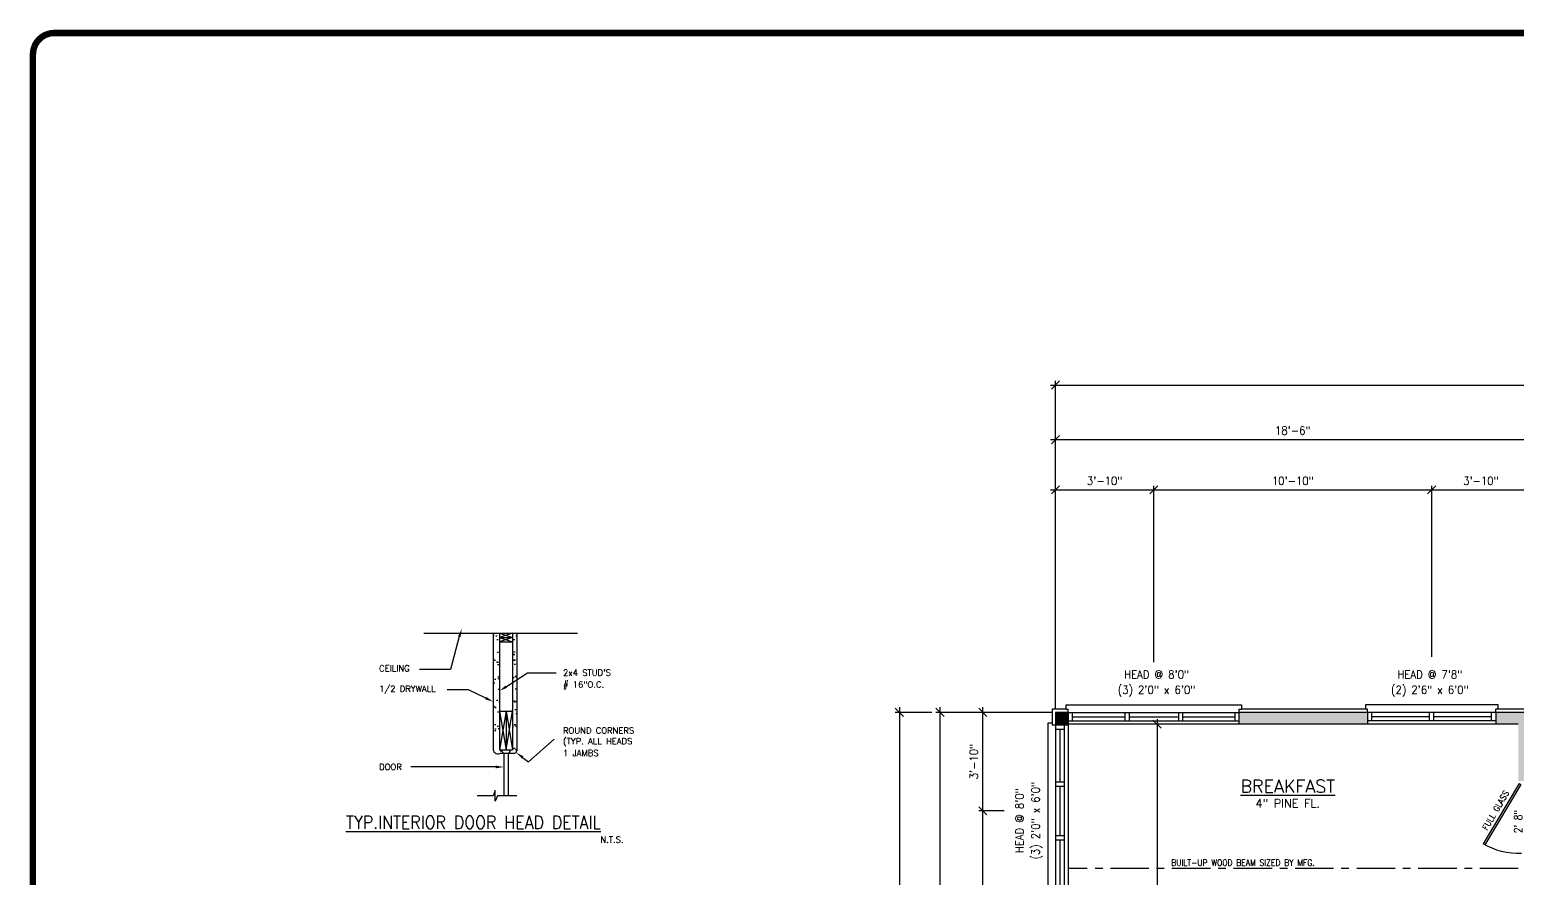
# Model space of a CAD drawing. Header units: inches. Extents: x -2 to 1640, y -2 to 1106.
# Drawn here: x -2 to 694, y 710 to 1106 of the extents above; entities that cross this region are included whole.
import ezdxf
from ezdxf.enums import TextEntityAlignment as Align

# ---------------------------------------------------------------- set-up
doc = ezdxf.new("R2010")
doc.units = ezdxf.units.IN
doc.header["$LTSCALE"] = 14.4
doc.header["$MEASUREMENT"] = 0
doc.linetypes.add('CENTER', pattern=[2, 1.25, -0.25, 0.25, -0.25])
for name, color, linetype in [('A-ANNO-DIMS', 1, 'Continuous'), ('A-ANNO-TEXT', 7, 'Continuous'), ('A-ANNO-TTLB', 6, 'Continuous'), ('A-DETAIL', 111, 'Continuous'), ('A-DETL-PATT', 9, 'Continuous'), ('A-DOOR', 6, 'Continuous'), ('A-GLAZ', 5, 'Continuous'), ('A-WALL', 4, 'Continuous'), ('A-WALL-PATT', 9, 'Continuous'), ('ALL-ELSE', 31, 'Continuous')]:
    doc.layers.add(name, color=color, linetype=linetype)
doc.styles.add('RS', font='romans.shx', dxfattribs={"width": 0.9})
doc.dimstyles.new('RS', dxfattribs={"dimtxt": 0.18, "dimasz": 0.18, "dimexe": 0.18, "dimexo": 0.0625, "dimgap": 0.09, "dimtad": 0, "dimtih": 1, "dimtoh": 1, "dimdec": 4, "dimzin": 0, "dimdsep": 46, "dimtxsty": 'RS', "dimcen": 0.09, "dimclrt": 7, "dimadec": 0, "dimazin": 0, "dimtfac": 1, "dimtdec": 4, "dimtofl": 0, "dimtmove": 0, "dimatfit": 3, "dimfxl": 0, "dimtolj": 1, "dimtzin": 0, "dimarcsym": 0})

# ---------------------------------------------------------------- blocks, each defined once
blk = doc.blocks.new('C009')
for p, q in [((0, 0), (30.2, 19.6)), ((0.54, -0.84), (30.73, 18.75)), ((0, 0), (0.54, -0.84))]:
    blk.add_line(p, q)
blk.add_arc((0, 0), 36, 0, 32.98124)
blk = doc.blocks.new('_Oblique')
at = {"color": 0, "linetype": 'ByBlock', "lineweight": -2}
blk.add_line((-0.5, -0.5), (0.5, 0.5), dxfattribs=at)
blk = doc.blocks.new('*D33')
at = {"layer": 'A-ANNO-DIMS', "color": 0}
for p, q in [((475.87, 940.47), (1350.67, 940.47)), ((478.27, 789.39), (478.27, 942.39)), ((1348.27, 685.39), (1348.27, 942.39))]:
    blk.add_line(p, q, dxfattribs=at)
at = {"layer": 'Defpoints', "color": 0}
for p in [(1348.27, 940.47), (478.27, 787.47), (1348.27, 683.47)]:
    blk.add_point(p, dxfattribs=at)
at = {"layer": 'A-ANNO-DIMS', "color": 0, "xscale": 3.84, "yscale": 3.84, "zscale": 3.84, "rotation": 180}
blk.add_blockref('_Oblique', (478.27, 940.47), dxfattribs=at)
at = {"layer": 'A-ANNO-DIMS', "color": 0, "xscale": 3.84, "yscale": 3.84, "zscale": 3.84}
blk.add_blockref('_Oblique', (1348.27, 940.47), dxfattribs=at)
at = {"layer": 'A-ANNO-DIMS', "color": 7, "insert": (913.27, 944.68), "char_height": 3.84, "attachment_point": 5, "style": 'RS'}
blk.add_mtext('\\A1;72\'-6"', dxfattribs=at)
blk = doc.blocks.new('*D34')
at = {"layer": 'A-ANNO-DIMS', "color": 0}
for p, q in [((475.87, 914.97), (702.67, 914.97)), ((478.27, 915.39), (478.27, 916.89)), ((700.27, 858.39), (700.27, 916.89))]:
    blk.add_line(p, q, dxfattribs=at)
at = {"layer": 'Defpoints', "color": 0}
for p in [(478.27, 913.47), (700.27, 914.97), (700.27, 856.47)]:
    blk.add_point(p, dxfattribs=at)
at = {"layer": 'A-ANNO-DIMS', "color": 0, "xscale": 3.84, "yscale": 3.84, "zscale": 3.84, "rotation": 180}
blk.add_blockref('_Oblique', (478.27, 914.97), dxfattribs=at)
at = {"layer": 'A-ANNO-DIMS', "color": 0, "xscale": 3.84, "yscale": 3.84, "zscale": 3.84}
blk.add_blockref('_Oblique', (700.27, 914.97), dxfattribs=at)
at = {"layer": 'A-ANNO-DIMS', "color": 7, "insert": (589.27, 919.18), "char_height": 3.84, "attachment_point": 5, "style": 'RS'}
blk.add_mtext('\\A1;18\'-6"', dxfattribs=at)
blk = doc.blocks.new('*D38')
at = {"layer": 'A-ANNO-DIMS', "color": 0}
for p, q in [((475.87, 891.47), (526.67, 891.47)), ((478.27, 890.89), (478.27, 893.39)), ((524.27, 810.89), (524.27, 893.39))]:
    blk.add_line(p, q, dxfattribs=at)
at = {"layer": 'Defpoints', "color": 0}
for p in [(524.27, 891.47), (478.27, 888.97), (524.27, 808.97)]:
    blk.add_point(p, dxfattribs=at)
at = {"layer": 'A-ANNO-DIMS', "color": 0, "xscale": 3.84, "yscale": 3.84, "zscale": 3.84, "rotation": 180}
blk.add_blockref('_Oblique', (478.27, 891.47), dxfattribs=at)
at = {"layer": 'A-ANNO-DIMS', "color": 0, "xscale": 3.84, "yscale": 3.84, "zscale": 3.84}
blk.add_blockref('_Oblique', (524.27, 891.47), dxfattribs=at)
at = {"layer": 'A-ANNO-DIMS', "color": 7, "insert": (501.27, 895.68), "char_height": 3.84, "attachment_point": 5, "style": 'RS'}
blk.add_mtext('\\A1;3\'-10"', dxfattribs=at)
blk = doc.blocks.new('*D39')
at = {"layer": 'A-ANNO-DIMS', "color": 0}
for p, q in [((521.87, 891.47), (656.67, 891.47)), ((524.27, 810.89), (524.27, 893.39)), ((654.27, 813.39), (654.27, 893.39))]:
    blk.add_line(p, q, dxfattribs=at)
at = {"layer": 'Defpoints', "color": 0}
for p in [(654.27, 891.47), (524.27, 808.97), (654.27, 811.47)]:
    blk.add_point(p, dxfattribs=at)
at = {"layer": 'A-ANNO-DIMS', "color": 0, "xscale": 3.84, "yscale": 3.84, "zscale": 3.84, "rotation": 180}
blk.add_blockref('_Oblique', (524.27, 891.47), dxfattribs=at)
at = {"layer": 'A-ANNO-DIMS', "color": 0, "xscale": 3.84, "yscale": 3.84, "zscale": 3.84}
blk.add_blockref('_Oblique', (654.27, 891.47), dxfattribs=at)
at = {"layer": 'A-ANNO-DIMS', "color": 7, "insert": (589.27, 895.68), "char_height": 3.84, "attachment_point": 5, "style": 'RS'}
blk.add_mtext('\\A1;10\'-10"', dxfattribs=at)
blk = doc.blocks.new('*D40')
at = {"layer": 'A-ANNO-DIMS', "color": 0}
for p, q in [((651.87, 891.47), (702.67, 891.47)), ((654.27, 813.39), (654.27, 893.39))]:
    blk.add_line(p, q, dxfattribs=at)
at = {"layer": 'Defpoints', "color": 0}
for p in [(700.27, 891.47), (700.27, 891.47), (654.27, 811.47)]:
    blk.add_point(p, dxfattribs=at)
at = {"layer": 'A-ANNO-DIMS', "color": 0, "xscale": 3.84, "yscale": 3.84, "zscale": 3.84, "rotation": 180}
blk.add_blockref('_Oblique', (654.27, 891.47), dxfattribs=at)
at = {"layer": 'A-ANNO-DIMS', "color": 0, "xscale": 3.84, "yscale": 3.84, "zscale": 3.84}
blk.add_blockref('_Oblique', (700.27, 891.47), dxfattribs=at)
at = {"layer": 'A-ANNO-DIMS', "color": 7, "insert": (677.27, 895.68), "char_height": 3.84, "attachment_point": 5, "style": 'RS'}
blk.add_mtext('\\A1;3\'-10"', dxfattribs=at)
blk = doc.blocks.new('*D48')
at = {"layer": 'A-ANNO-DIMS', "color": 0}
for p, q in [((476.35, 787.47), (422.35, 787.47)), ((424.27, 389.07), (424.27, 789.87)), ((476.35, 391.47), (422.35, 391.47))]:
    blk.add_line(p, q, dxfattribs=at)
at = {"layer": 'Defpoints', "color": 0}
for p in [(424.27, 787.47), (478.27, 787.47), (478.27, 391.47)]:
    blk.add_point(p, dxfattribs=at)
at = {"layer": 'A-ANNO-DIMS', "color": 0, "xscale": 3.84, "yscale": 3.84, "zscale": 3.84}
for p, rotation in [((424.27, 787.47), 90), ((424.27, 391.47), 270)]:
    blk.add_blockref('_Oblique', p, dxfattribs=dict(at, rotation=rotation))
at = {"layer": 'A-ANNO-DIMS', "color": 7, "insert": (420.06, 589.47), "char_height": 3.84, "attachment_point": 5, "rotation": 90, "style": 'RS'}
blk.add_mtext('\\A1;33\'-0"', dxfattribs=at)
blk = doc.blocks.new('*D49')
at = {"layer": 'A-ANNO-DIMS', "color": 0}
for p, q in [((420.43, 787.47), (403.35, 787.47)), ((405.27, 789.87), (405.27, 329.07)), ((420.43, 331.47), (403.35, 331.47))]:
    blk.add_line(p, q, dxfattribs=at)
at = {"layer": 'Defpoints', "color": 0}
for p in [(422.35, 787.47), (405.27, 331.47), (422.35, 331.47)]:
    blk.add_point(p, dxfattribs=at)
at = {"layer": 'A-ANNO-DIMS', "color": 0, "xscale": 3.84, "yscale": 3.84, "zscale": 3.84}
for p, rotation in [((405.27, 787.47), 90), ((405.27, 331.47), 270)]:
    blk.add_blockref('_Oblique', p, dxfattribs=dict(at, rotation=rotation))
at = {"layer": 'A-ANNO-DIMS', "color": 7, "insert": (401.06, 559.47), "char_height": 3.84, "attachment_point": 5, "rotation": 90, "style": 'RS'}
blk.add_mtext('\\A1;38\'-0"', dxfattribs=at)
blk = doc.blocks.new('*D53')
at = {"layer": 'A-ANNO-DIMS', "color": 0}
for p, q in [((454.35, 741.47), (442.35, 741.47)), ((444.27, 607.07), (444.27, 743.87)), ((453.85, 609.47), (442.35, 609.47))]:
    blk.add_line(p, q, dxfattribs=at)
at = {"layer": 'Defpoints', "color": 0}
for p in [(444.27, 741.47), (456.27, 741.47), (455.77, 609.47)]:
    blk.add_point(p, dxfattribs=at)
at = {"layer": 'A-ANNO-DIMS', "color": 0, "xscale": 3.84, "yscale": 3.84, "zscale": 3.84}
for p, rotation in [((444.27, 741.47), 90), ((444.27, 609.47), 270)]:
    blk.add_blockref('_Oblique', p, dxfattribs=dict(at, rotation=rotation))
at = {"layer": 'A-ANNO-DIMS', "color": 7, "insert": (440.06, 675.47), "char_height": 3.84, "attachment_point": 5, "rotation": 90, "style": 'RS'}
blk.add_mtext('\\A1;11\'-0"', dxfattribs=at)
blk = doc.blocks.new('*D54')
at = {"layer": 'A-ANNO-DIMS', "color": 0}
for p, q in [((444.27, 739.07), (444.27, 789.87)), ((454.35, 741.47), (442.35, 741.47))]:
    blk.add_line(p, q, dxfattribs=at)
at = {"layer": 'Defpoints', "color": 0}
for p in [(444.27, 787.47), (444.27, 787.47), (456.27, 741.47)]:
    blk.add_point(p, dxfattribs=at)
at = {"layer": 'A-ANNO-DIMS', "color": 0, "xscale": 3.84, "yscale": 3.84, "zscale": 3.84}
for p, rotation in [((444.27, 787.47), 90), ((444.27, 741.47), 270)]:
    blk.add_blockref('_Oblique', p, dxfattribs=dict(at, rotation=rotation))
at = {"layer": 'A-ANNO-DIMS', "color": 7, "insert": (440.06, 764.47), "char_height": 3.84, "attachment_point": 5, "rotation": 90, "style": 'RS'}
blk.add_mtext('\\A1;3\'-10"', dxfattribs=at)
blk = doc.blocks.new('*D60')
at = {"layer": 'A-ANNO-DIMS', "color": 0}
for p, q in [((562.35, 781.97), (523.85, 781.97)), ((525.77, 784.37), (525.77, 492.57)), ((524.35, 494.97), (523.85, 494.97))]:
    blk.add_line(p, q, dxfattribs=at)
at = {"layer": 'Defpoints', "color": 0}
for p in [(564.27, 781.97), (525.77, 494.97), (526.27, 494.97)]:
    blk.add_point(p, dxfattribs=at)
at = {"layer": 'A-ANNO-DIMS', "color": 0, "xscale": 3.84, "yscale": 3.84, "zscale": 3.84}
for p, rotation in [((525.77, 781.97), 90), ((525.77, 494.97), 270)]:
    blk.add_blockref('_Oblique', p, dxfattribs=dict(at, rotation=rotation))
at = {"layer": 'A-ANNO-DIMS', "color": 7, "insert": (520.71, 638.47), "char_height": 3.84, "attachment_point": 5, "rotation": 90, "style": 'RS'}
blk.add_mtext('\\A1;\\A1;23\'-11{\\H0.7x;\\S1/2;}"', dxfattribs=at)

msp = doc.modelspace()

# ---------------------------------------------------------------- hatches: boundary and pattern name
at = {"layer": 'A-DETL-PATT'}
h = msp.add_hatch(dxfattribs=at)
h.set_pattern_fill('AR-SAND', color=256, scale=3, style=0)
h.set_pattern_definition([(37.5, (-97.734, -30.5305), (-0.18898, 5.780471), [0, -4.56, 0, -5.1, 0, -4.875]), (7.5, (-97.734, -30.5305), (5.30933, 8.46644), [0, -2.46, 0, -4.11, 0, -1.575]), (327.5, (-101.424, -30.5305), (9.342426, 0.016977), [0, -1.5, 0, -5.4, 0, -7.05]), (317.5, (-101.424, -30.5305), (9.01838, 2.63303), [0, -0.75, 0, -3.54, 0, -4.05])])
h.paths.add_polyline_path([(218.26592, 824.46951), (215.26592, 824.46951), (215.26592, 769.96951, 0.535183758), (218.76592, 768.46951), (220.26592, 768.46951, -0.414213562), (219.26592, 769.96951), (218.26592, 769.96951)])
h.paths.add_polyline_path([(226.26592, 824.46951), (224.26592, 824.46951), (224.26592, 801.39258), (226.26592, 802.70028)])
h.paths.add_polyline_path([(226.26592, 802.70028), (224.26592, 801.39258), (224.26592, 769.96951), (223.26592, 769.96951, -0.414213562), (222.26592, 768.46951), (225.26592, 768.46951, 0.414213562), (226.26592, 769.46951)])
at = {"layer": 'A-WALL-PATT'}
for points in [[(484.26592, 787.46951), (478.26592, 787.46951), (478.26592, 781.46951), (484.26592, 781.46951)], [(624.26592, 787.46951), (564.26592, 787.46951), (564.26592, 781.96951), (624.26592, 781.96951)], [(700.26592, 787.46951), (684.26592, 787.46951), (684.26592, 781.96951), (694.76592, 781.96951), (694.76592, 755.46951), (700.26592, 755.46951)]]:
    msp.add_hatch(color=256, dxfattribs=at).paths.add_polyline_path(points)

# ---------------------------------------------------------------- linework, layer by layer
at = {"layer": 'A-ANNO-TEXT'}
for p, q in [((199.41997, 822.86719), (195.26592, 807.54288)), ((195.26592, 807.54288), (180.76592, 807.54288)), ((221.47988, 799.57095), (231.26592, 805.96951)), ((231.26592, 805.96951), (244.76592, 805.96951)), ((203.76592, 797.96951), (193.76592, 797.96951)), ((211.80172, 794.1263), (203.76592, 797.96951)), ((243.76592, 774.96951), (231.81068, 764.34263)), ((229.03454, 766.44449), (231.81068, 764.34263)), ((216.42592, 761.96951), (176.76592, 761.96951))]:
    msp.add_line(p, q, dxfattribs=at)
for points in [[(198.80735, 823.0524), (200.03258, 822.68198), (200.53122, 826.54288)], [(212.07785, 794.70366), (211.52559, 793.54893), (215.26592, 792.46951)], [(221.83012, 799.03528), (221.12964, 800.10661), (218.26592, 797.46951)], [(228.64822, 765.93423), (229.42086, 766.95474), (225.97303, 768.7624)], [(216.42592, 762.60951), (216.42592, 761.32951), (220.26592, 761.96951)]]:
    msp.add_solid(points, dxfattribs=at)
at = {"layer": 'A-ANNO-TTLB', "const_width": 3}
msp.add_lwpolyline([(1510, 1095), (1510, 10, -0.414213562), (1500, 0), (10, 0, -0.414213562), (0, 10), (0, 1095, -0.414213562), (10, 1105), (1500, 1105, -0.414213562)], format="xyb", close=True, dxfattribs=at)
at = {"layer": 'A-DETAIL'}
for p, q in [((182.76592, 824.46951), (254.76592, 824.46951)), ((215.26592, 824.46951), (215.26592, 769.96951)), ((218.26592, 824.46951), (218.26592, 769.96951)), ((218.26592, 824.46951), (224.26592, 822.46951)), ((224.26592, 824.46951), (218.26592, 822.46951)), ((218.26592, 822.46951), (224.26592, 820.46951)), ((224.26592, 822.46951), (218.26592, 820.46951)), ((218.26592, 822.46951), (224.26592, 822.46951)), ((224.26592, 824.46951), (224.26592, 769.96951)), ((226.26592, 824.46951), (226.26592, 769.46951)), ((218.26592, 820.46951), (224.26592, 820.46951)), ((218.26592, 787.96951), (224.26592, 787.96951)), ((218.26592, 787.96951), (221.26592, 769.96951)), ((221.26592, 787.96951), (218.26592, 769.96951)), ((221.26592, 787.96951), (221.26592, 769.96951)), ((221.26592, 787.96951), (224.26592, 769.96951)), ((221.26592, 769.96951), (224.26592, 787.96951)), ((218.26592, 769.96951), (224.26592, 769.96951)), ((218.76592, 768.46951), (225.26592, 768.46951)), ((220.26592, 768.46951), (220.26592, 748.46971)), ((222.26592, 768.46951), (222.26592, 748.46972))]:
    msp.add_line(p, q, dxfattribs=at)
msp.add_lwpolyline([(226.26592, 748.46973), (217.28621, 748.4697), (216.26666, 745.92), (216.26616, 751.01902), (215.24661, 748.46951), (207.76592, 748.46951)], dxfattribs=at)
for centre, radius, start, end in [((217.51592, 770.38617), 2.28826, 190.49147701, 303.11134196), ((220.51592, 769.71951), 1.27475, 168.69006753, 258.69006753), ((222.01592, 769.71951), 1.27475, 281.30993247, 11.30993247), ((225.26592, 769.46951), 1, 270, 0)]:
    msp.add_arc(centre, radius, start, end, dxfattribs=at)
at = {"layer": 'A-GLAZ'}
for p, q in [((483.26592, 790.96951), (565.26592, 790.96951)), ((483.26592, 788.96951), (483.26592, 790.96951)), ((483.26592, 788.96951), (484.26592, 788.96951)), ((484.26592, 787.46951), (484.26592, 788.96951)), ((484.26592, 787.46951), (564.26592, 787.46951)), ((486.26592, 783.46951), (486.26592, 787.46951)), ((510.76592, 787.46951), (510.76592, 783.46951)), ((512.76592, 787.46951), (512.76592, 783.46951)), ((535.76592, 787.46951), (535.76592, 783.46951)), ((537.76592, 787.46951), (537.76592, 783.46951)), ((562.26592, 783.46951), (562.26592, 787.46951)), ((564.26592, 788.96951), (565.26592, 788.96951)), ((564.26592, 787.46951), (564.26592, 788.96951)), ((565.26592, 790.96951), (565.26592, 788.96951)), ((685.26592, 790.96951), (623.26592, 790.96951)), ((623.26592, 790.96951), (623.26592, 788.96951)), ((624.26592, 788.96951), (623.26592, 788.96951)), ((624.26592, 787.46951), (624.26592, 788.96951)), ((684.26592, 787.46951), (624.26592, 787.46951)), ((626.26592, 783.46951), (626.26592, 787.46951)), ((653.26592, 783.46951), (653.26592, 787.46951)), ((655.26592, 783.46951), (655.26592, 787.46951)), ((682.26592, 783.46951), (682.26592, 787.46951)), ((684.26592, 787.46951), (684.26592, 788.96951)), ((685.26592, 788.96951), (684.26592, 788.96951)), ((685.26592, 788.96951), (685.26592, 790.96951)), ((476.76592, 782.46951), (474.76592, 782.46951)), ((474.76592, 782.46951), (474.76592, 700.46951)), ((476.76592, 782.46951), (476.76592, 781.46951)), ((478.26592, 781.46951), (476.76592, 781.46951)), ((478.26592, 781.46951), (478.26592, 701.46951)), ((482.26592, 779.46951), (478.26592, 779.46951)), ((480.26592, 779.46951), (480.26592, 754.96951)), ((482.26592, 781.46951), (482.26592, 701.46951)), ((484.26592, 783.46951), (564.26592, 783.46951)), ((564.26592, 781.96951), (484.26592, 781.96951)), ((484.26592, 781.46951), (484.26592, 701.46951)), ((486.26592, 785.46951), (510.76592, 785.46951)), ((512.76592, 785.46951), (535.76592, 785.46951)), ((537.76592, 785.46951), (562.26592, 785.46951)), ((684.26592, 783.46951), (624.26592, 783.46951)), ((684.26592, 781.96951), (624.26592, 781.96951)), ((653.26592, 785.46951), (626.26592, 785.46951)), ((682.26592, 785.46951), (655.26592, 785.46951)), ((478.26592, 754.96951), (482.26592, 754.96951)), ((478.26592, 752.96951), (482.26592, 752.96951)), ((480.26592, 752.96951), (480.26592, 729.96951)), ((478.26592, 729.96951), (482.26592, 729.96951)), ((478.26592, 727.96951), (482.26592, 727.96951)), ((480.26592, 727.96951), (480.26592, 703.46951))]:
    msp.add_line(p, q, dxfattribs=at)
at = {"layer": 'A-WALL'}
for p, q in [((478.26592, 787.46951), (478.26592, 781.46951)), ((484.26592, 787.46951), (478.26592, 787.46951)), ((484.26592, 787.46951), (484.26592, 781.46951)), ((624.26592, 787.46951), (564.26592, 787.46951)), ((564.26592, 781.96951), (564.26592, 787.46951)), ((624.26592, 787.46951), (624.26592, 781.96951)), ((684.26592, 787.46951), (684.26592, 781.96951)), ((700.26592, 787.46951), (684.26592, 787.46951)), ((484.26592, 781.46951), (478.26592, 781.46951)), ((624.26592, 781.96951), (564.26592, 781.96951)), ((694.76592, 781.96951), (684.26592, 781.96951))]:
    msp.add_line(p, q, dxfattribs=at)
at = {"layer": 'ALL-ELSE'}
for p, q in [((476.76592, 788.96951), (476.76592, 782.46951)), ((483.26592, 788.96951), (476.76592, 788.96951)), ((623.26592, 788.96951), (565.26592, 788.96951)), ((701.76592, 788.96951), (685.26592, 788.96951))]:
    msp.add_line(p, q, dxfattribs=at)
at = {"layer": 'ALL-ELSE', "linetype": 'CENTER'}
msp.add_line((694.76592, 714.46951), (484.26592, 714.46951), dxfattribs=at)

# ---------------------------------------------------------------- block references
at = {"layer": 'A-DOOR', "xscale": -0.9089373646408994, "yscale": 0.9089373646408994, "zscale": 0.9089373646408994, "rotation": 92.04820823371054}
msp.add_blockref('C009', (695.09643, 754.17035), dxfattribs=at)

# ---------------------------------------------------------------- texts
at = {"layer": 'A-ANNO-TEXT', "style": 'RS'}
for s, p in [('CEILING', (161.91863, 806.63719)), ("2x4 STUD'S", (247.91863, 804.56382)), ('1/2 DRYWALL', (161.91863, 797.06382)), ('# 16"O.C.', (247.91863, 799.06382)), ('ROUND CORNERS', (247.91863, 777.56382)), ('(TYP. ALL HEADS', (247.91863, 772.56382)), ('1 JAMBS', (247.91863, 767.06382)), ('DOOR', (161.91863, 760.56382)), ('N.T.S.', (265.41863, 726.56382))]:
    msp.add_text(s, height=2.88, dxfattribs=at).set_placement(p)
at = {"layer": 'A-ANNO-TEXT', "style": 'RS', "width": 0.9}
for s, p in [('HEAD @ 8\'0"', (525.56095, 805.18058)), ('HEAD @ 7\'8"', (653.39366, 805.18058)), ('(3) 2\'0" x 6\'0"', (525.56095, 797.75825)), ('(2) 2\'6" x 6\'0"', (653.39366, 797.75825))]:
    msp.add_text(s, height=3.84, dxfattribs=at).set_placement(p, align=Align.MIDDLE)
for s, p in [('HEAD @ 8\'0"', (461.46091, 736.84508)), ('(3) 2\'0" x 6\'0"', (469.23519, 736.84508))]:
    msp.add_text(s, height=3.84, rotation=90, dxfattribs=at).set_placement(p, align=Align.MIDDLE)
at = {"layer": 'A-ANNO-TEXT', "style": 'RS'}
for s, height, p in [('%%UBREAKFAST', 6, (586.92567, 752.97)), ('4" PINE FL.', 3.84, (586.92567, 744.97))]:
    msp.add_text(s, height=height, dxfattribs=at).set_placement(p, align=Align.MIDDLE)
for s, height, rotation, width, p in [('FULL GLASS', 2.88, 59.85, 0.9, (680.22925, 732.06585)), ('2\' 8"', 3.84, 90, 0.8, (696.61239, 731.03189))]:
    msp.add_text(s, height=height, rotation=rotation, dxfattribs=dict(at, width=width)).set_placement(p)
at = {"layer": 'A-ANNO-TEXT', "style": 'RS', "width": 0.9}
for s, height, p in [('%%UTYP.INTERIOR DOOR HEAD DETAIL', 6, (146.41863, 733.06382)), ('BUILT-UP WOOD BEAM SIZED BY MFG.', 2.88, (532.41863, 715.76873))]:
    msp.add_text(s, height=height, dxfattribs=at).set_placement(p)

# ---------------------------------------------------------------- dimensions: what is measured, and where the dimension line sits
at = {"layer": 'A-ANNO-DIMS'}
for base, p1, p2, picture, middle in [((1348.26592, 940.46951), (478.26592, 787.46951), (1348.26592, 683.46951), '*D33', (913.26592, 944.67522)), ((700.26592, 914.96951), (478.26592, 913.46951), (700.26592, 856.46951), '*D34', (589.26592, 919.17522)), ((524.26592, 891.46951), (478.26592, 888.96951), (524.26592, 808.96951), '*D38', (501.26592, 895.67522)), ((654.26592, 891.46951), (524.26592, 808.96951), (654.26592, 811.46951), '*D39', (589.26592, 895.67522)), ((700.26592, 891.46951), (654.26592, 811.46951), (700.26592, 891.46951), '*D40', (677.26592, 895.67522))]:
    dim = msp.add_linear_dim(base=base, p1=p1, p2=p2, dimstyle='RS', override={"dimscale": 48, "dimtxt": 0.08, "dimasz": 0.08, "dimexe": 0.04, "dimexo": 0.04, "dimgap": 0.04, "dimtad": 1, "dimtih": 0, "dimtoh": 0, "dimzin": 3, "dimlunit": 4, "dimblk": 'OBLIQUE', "dimdle": 0.05, "dimtofl": 1, "dimtmove": 2}, dxfattribs=at)
    dim.commit()
    dim.dimension.update_dxf_attribs({"geometry": picture, "text_midpoint": middle})
for base, p1, p2, picture, middle in [((405.26592, 331.46951), (422.34592, 787.46951), (422.34592, 331.46951), '*D49', (401.0602, 559.46951)), ((424.26592, 787.46951), (478.26592, 391.46951), (478.26592, 787.46951), '*D48', (420.0602, 589.46951)), ((444.26592, 787.46951), (456.26592, 741.46951), (444.26592, 787.46951), '*D54', (440.0602, 764.46951)), ((444.26592, 741.46951), (455.76592, 609.46951), (456.26592, 741.46951), '*D53', (440.0602, 675.46951))]:
    dim = msp.add_linear_dim(base=base, p1=p1, p2=p2, angle=90, dimstyle='RS', override={"dimscale": 48, "dimtxt": 0.08, "dimasz": 0.08, "dimexe": 0.04, "dimexo": 0.04, "dimgap": 0.04, "dimtad": 1, "dimtih": 0, "dimtoh": 0, "dimzin": 3, "dimlunit": 4, "dimblk": 'OBLIQUE', "dimdle": 0.05, "dimtofl": 1, "dimtmove": 2}, dxfattribs=at)
    dim.commit()
    dim.dimension.update_dxf_attribs({"geometry": picture, "text_midpoint": middle})
dim = msp.add_linear_dim(base=(525.76592, 494.96951), p1=(564.26592, 781.96951), p2=(526.26592, 494.96951), angle=90, text='\\A1;23\'-11{\\H0.7x;\\S1/2;}"', dimstyle='RS', override={"dimscale": 48, "dimtxt": 0.08, "dimasz": 0.08, "dimexe": 0.04, "dimexo": 0.04, "dimgap": 0.04, "dimtad": 1, "dimtih": 0, "dimtoh": 0, "dimzin": 3, "dimlunit": 4, "dimblk": 'OBLIQUE', "dimdle": 0.05, "dimtofl": 1, "dimtmove": 2}, dxfattribs=at)
dim.commit()
dim.dimension.update_dxf_attribs({"geometry": '*D60', "text_midpoint": (520.70992, 638.46951)})

doc.saveas('drawing.dxf')
